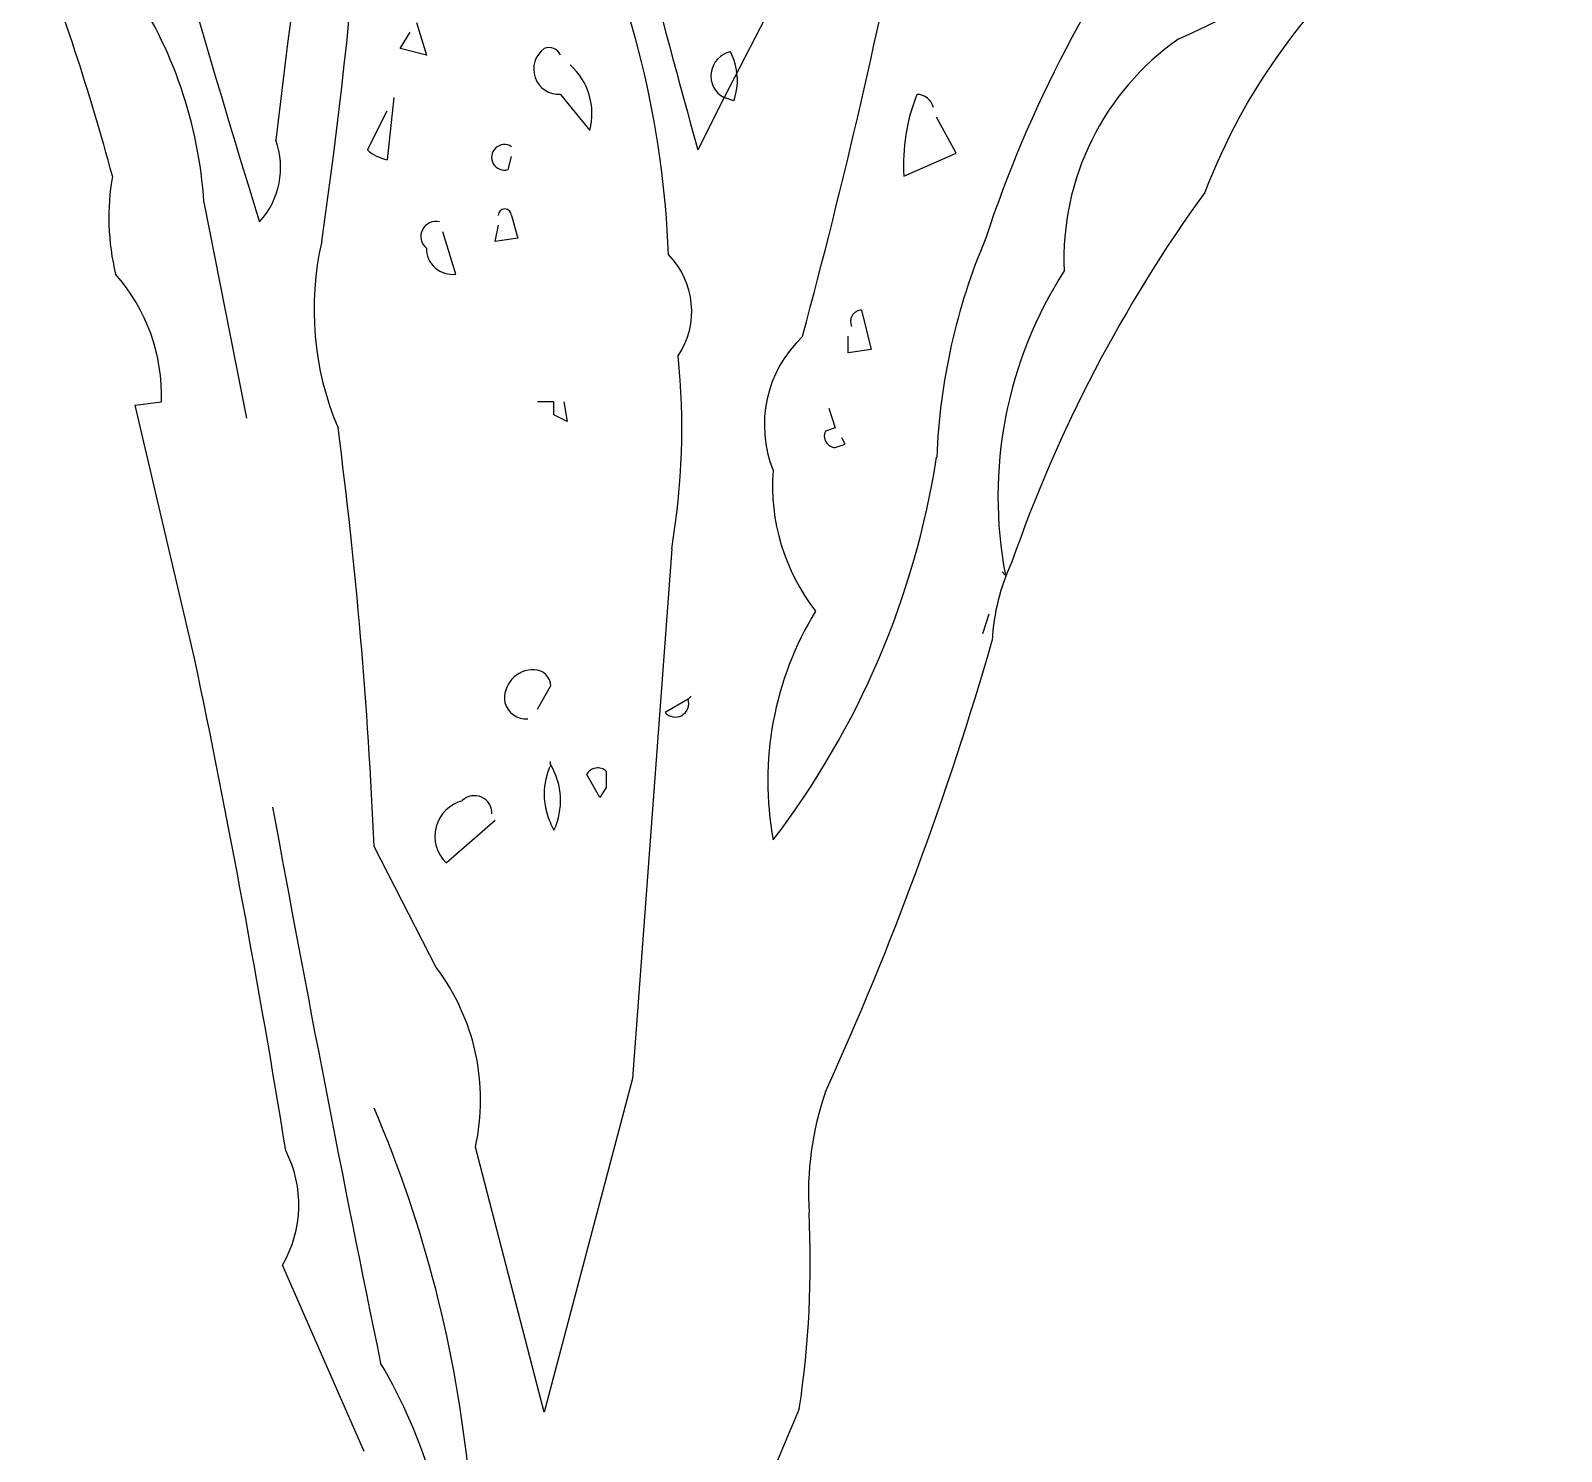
# Model space of a CAD drawing. Header units: millimetres. Extents: x 0 to 25200, y 0 to 17820.
# Drawn here: x 6150.2 to 6418.7, y 7517.3 to 7766.6 of the extents above; entities that cross this region are included whole.
import ezdxf

# ---------------------------------------------------------------- set-up
doc = ezdxf.new("R2010")
doc.units = ezdxf.units.MM
doc.header["$LTSCALE"] = 100
doc.header["$MEASUREMENT"] = 0
doc.layers.add('CO-TREE', color=251, linetype='Continuous')

# ---------------------------------------------------------------- blocks, each defined once
blk = doc.blocks.new('T-114')
at = {"layer": 'CO-TREE'}
for p, q in [((96.38, 559.36), (79.17, 526.09)), ((22.37, 534.69), (24.1, 537.56)), ((25.24, 539.28), (26.96, 533.55)), ((26.96, 533.55), (22.37, 534.69)), ((50.49, 526.66), (55.65, 520.35)), ((16.64, 516.91), (20.08, 523.79)), ((21.23, 526.09), (20.08, 515.19)), ((79.17, 526.09), (74.58, 516.91)), ((80.89, 525.51), (79.17, 526.09)), ((119.9, 516.33), (116.46, 522.65)), ((41.31, 513.47), (41.88, 515.76)), ((110.73, 512.32), (119.9, 516.33)), ((-12.05, 507.73), (-4.59, 469.86)), ((41.88, 505.43), (43.03, 501.42)), ((32.13, 495.11), (29.83, 502.57)), ((39.01, 500.84), (39.59, 503.71)), ((43.03, 501.42), (39.01, 500.84)), ((103.27, 488.8), (104.99, 481.91)), ((100.97, 481.34), (100.97, 484.21)), ((104.99, 481.91), (100.97, 481.34)), ((-24.1, 472.16), (-19.51, 472.73)), ((49.34, 472.73), (46.47, 472.73)), ((49.34, 470.44), (49.34, 472.73)), ((51.06, 472.73), (51.63, 469.29)), ((-13.77, 427.98), (-24.1, 472.16)), ((51.63, 469.29), (49.34, 470.44)), ((97.53, 471.59), (98.68, 468.14)), ((98.68, 468.14), (96.96, 467.57)), ((98.68, 464.7), (100.4, 465.27)), ((100.4, 465.27), (99.82, 466.42)), ((69.99, 446.92), (63.11, 353.98)), ((128.51, 442.33), (127.94, 442.9)), ((125.64, 435.44), (124.49, 432)), ((46.47, 418.8), (48.76, 422.82)), ((72.86, 420.53), (68.84, 418.23)), ((72.86, 420.53), (73.43, 421.1)), ((73.43, 421.1), (72.86, 420.53)), ((48.76, 409.05), (48.76, 409.63)), ((57.37, 403.31), (55.08, 407.33)), ((58.52, 407.9), (58.52, 405.04)), ((58.52, 405.04), (57.37, 403.31)), ((30.41, 391.84), (39.01, 399.3)), ((48.76, 398.73), (49.34, 397.58)), ((28.69, 373.48), (17.78, 394.71)), ((63.11, 353.98), (47.62, 295.46)), ((47.62, 295.46), (35.57, 341.93)), ((16.06, 288.57), (1.72, 321.27))]:
    blk.add_line(p, q, dxfattribs=at)
for centre, radius, start, end in [((2814.28, 186.8), 2833.21, 171.06042, 173.27399), ((-858.48, 627.36), 876.27, 351.69848, 359.86764), ((2042.76, 1139.18), 2141.34, 194.73994, 197.24723), ((1314.51, 865.9), 1288.1, 192.35253, 195.71996), ((90.08, 693.03), 171.08, 293.7274, 322.6303), ((-101.03, 491.99), 170.58, 2.2033, 25.1648), ((-1012.69, 782.56), 1145.17, 344.89864, 349.11212), ((335.9, 431.79), 222.04, 143.1006, 161.7233), ((-430.75, 404.03), 416.95, 15.0532, 21.3638), ((265.38, 470.6), 109.03, 128.9891, 159.1267), ((-89.12, 502.76), 77.23, 3.6922, 34.2008), ((50.23, 531.1), 4.44, 125.9678, 273.3399), ((48.48, 532.69), 2.18, 23.1999, 113.1972), ((185.99, 497.75), 47.2, 125.001, 182.5163), ((44.37, 523.22), 11.64, 345.7362, 47.6623), ((81.18, 529.9), 4.31, 101.5243, 242.2155), ((70.5, 529.14), 11.01, 340.7443, 26.8838), ((143.22, 514.47), 32.57, 158.0252, 183.7943), ((112.98, 523.67), 2.99, 13.4666, 89.2138), ((-12.81, 513.85), 14.21, 317.727, 19.6531), ((21.51, 522.36), 7.31, 228.1806, 258.6893), ((40.64, 515.61), 2.24, 56.5242, 287.2156), ((13.71, 505.1), 42.44, 170.2034, 193.6149), ((367.37, 361.75), 251.75, 144.078, 160.7818), ((40.73, 505.43), 1.15, 0, 180), ((28.61, 501.74), 2.63, 75.7748, 231.0951), ((60.42, 488.91), 53.17, 167.0334, 202.9928), ((31.54, 499.65), 4.58, 179.4222, 277.3107), ((226.3, 458.57), 109.92, 157.0591, 177.7022), ((59.32, 488.6), 14.18, 326.4755, 44.5796), ((-51.87, 473.74), 32.38, 358.2104, 41.2833), ((200.37, 456.1), 73.16, 147.2447, 190.8472), ((103.36, 486.79), 2.01, 92.7274, 205.3451), ((107.63, 468.65), 21.39, 133.3689, 201.8695), ((-54.85, 468.09), 126.62, 350.373, 5.744), ((-822.23, 359.51), 840.75, 2.39956, 7.42402), ((98.77, 466.71), 2.01, 154.6549, 267.2726), ((-30.05, 485.9), 148.29, 322.6122, 351.1088), ((123.43, 458), 35.76, 175.697, 217.9458), ((162.59, 429.07), 36.42, 154.7271, 177.2004), ((144.03, 406.18), 57.19, 148.5559, 190.4025), ((-428.84, 590.99), 577.7, 335.52809, 343.9068), ((-1870.58, 38.87), 1897.15, 9.17449, 11.83563), ((45.65, 420.72), 4.98, 87.1568, 188.8687), ((45.9, 422.82), 2.87, 0.0013, 89.9987), ((44.51, 420.99), 3.91, 195.3699, 273.5547), ((70.64, 419.75), 2.35, 220.2374, 19.2524), ((59.81, 403.89), 12.19, 154.9433, 205.0567), ((38.27, 402.78), 12.23, 334.8541, 30.8707), ((57.02, 406.28), 2.21, 47.3381, 151.5865), ((34.96, 396.47), 6.49, 105.0013, 225.5115), ((35.4, 400.58), 3.04, 357.5398, 134.5353), ((4316.42, 1188.88), 4387.63, 190.3368, 191.63419), ((-2.06, 350.25), 38.53, 347.5331, 37.083), ((148.59, 333.9), 54.61, 160.9946, 183.6133), ((-183.52, 262.6), 218.99, 5.6035, 23.1836), ((-16.17, 331.83), 20.77, 329.4466, 27.2802), ((-78.92, 321.85), 173.22, 351.4281, 2.8471), ((-61.39, 256.73), 93.23, 16.2604, 30.51), ((469.46, 131.89), 411.27, 156.4774, 163.2073)]:
    blk.add_arc(centre, radius, start, end, dxfattribs=at)

msp = doc.modelspace()

# ---------------------------------------------------------------- block references
at = {"layer": 'CO-TREE'}
msp.add_blockref('T-114', (6192.64, 7228.73), dxfattribs=at)

doc.saveas('drawing.dxf')
